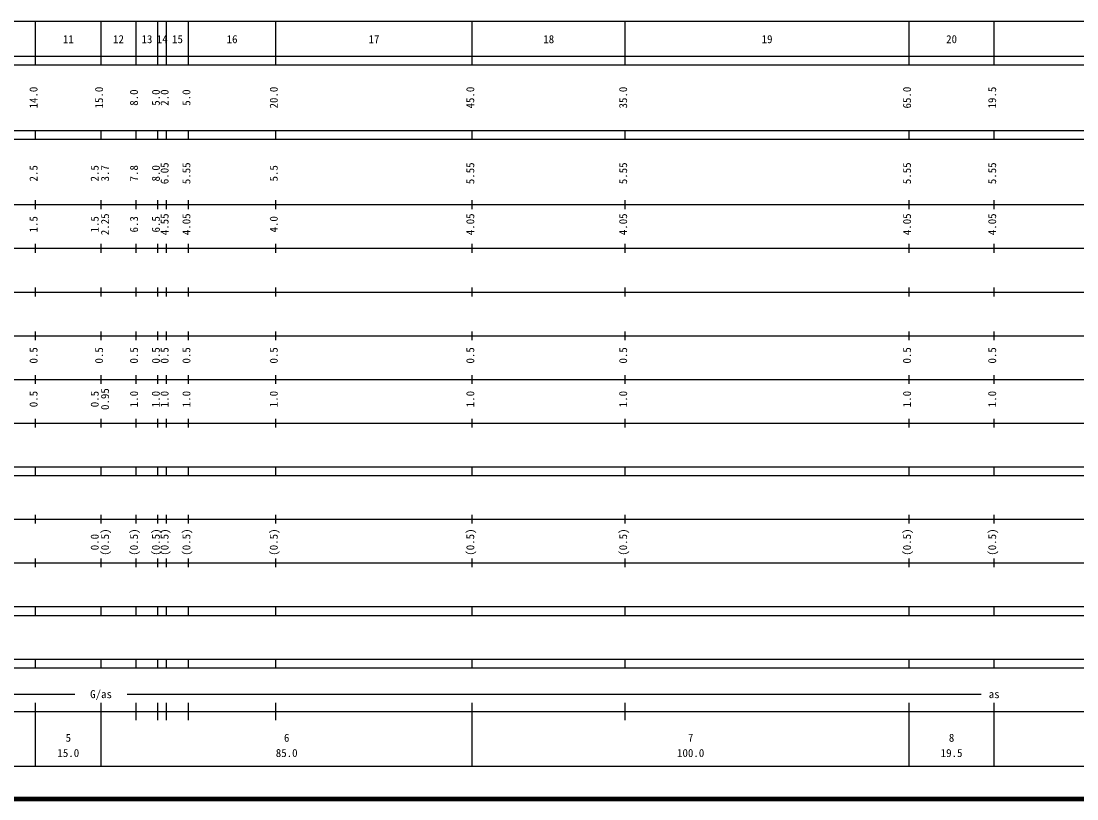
# Model space of a CAD drawing. Units: millimetres, scale not verified. Extents: x 40000 to 680000, y 20000 to 380000.
# Drawn here: x 264694 to 506439, y 20000 to 198000 of the extents above; entities that cross this region are included whole.
import ezdxf
from ezdxf.enums import TextEntityAlignment as Align

# ---------------------------------------------------------------- set-up
doc = ezdxf.new("R2010")
doc.units = ezdxf.units.MM
doc.header["$LTSCALE"] = 1000
doc.layers.add('M-TTL', color=2, linetype='Continuous', lineweight=140)
doc.layers.add('M-TTL-BAND', color=7, linetype='Continuous', lineweight=25)
doc.styles.add('ＭＳ ゴシック', font='')
doc.styles.get('ＭＳ ゴシック').set_extended_font_data('MS Gothic')

msp = doc.modelspace()

# ---------------------------------------------------------------- linework, layer by layer
at = {"layer": 'M-TTL'}
msp.add_line((40000, 20000), (680000, 20000), dxfattribs=at)
at = {"layer": 'M-TTL-BAND'}
for p, q in [((68000, 198000), (579000, 198000)), ((268000, 188000), (268000, 198000)), ((283000, 188000), (283000, 198000)), ((291000, 188000), (291000, 198000)), ((296000, 188000), (296000, 198000)), ((298000, 188000), (298000, 198000)), ((303000, 188000), (303000, 198000)), ((323000, 188000), (323000, 198000)), ((368000, 188000), (368000, 198000)), ((403000, 188000), (403000, 198000)), ((468000, 188000), (468000, 198000)), ((487500, 188000), (487500, 198000)), ((40000, 190000), (579000, 190000)), ((40000, 188000), (579000, 188000)), ((40000, 173000), (579000, 173000)), ((268000, 171000), (268000, 173000)), ((283000, 171000), (283000, 173000)), ((291000, 171000), (291000, 173000)), ((296000, 171000), (296000, 173000)), ((298000, 171000), (298000, 173000)), ((303000, 171000), (303000, 173000)), ((323000, 171000), (323000, 173000)), ((368000, 171000), (368000, 173000)), ((403000, 171000), (403000, 173000)), ((468000, 171000), (468000, 173000)), ((487500, 171000), (487500, 173000)), ((40000, 171000), (579000, 171000)), ((40000, 156000), (579000, 156000)), ((268000, 155000), (268000, 157000)), ((283000, 155000), (283000, 157000)), ((291000, 155000), (291000, 157000)), ((296000, 155000), (296000, 157000)), ((298000, 155000), (298000, 157000)), ((303000, 155000), (303000, 157000)), ((323000, 155000), (323000, 157000)), ((368000, 155000), (368000, 157000)), ((403000, 155000), (403000, 157000)), ((468000, 155000), (468000, 157000)), ((487500, 155000), (487500, 157000)), ((46000, 146000), (579000, 146000)), ((268000, 145000), (268000, 147000)), ((283000, 145000), (283000, 147000)), ((291000, 145000), (291000, 147000)), ((296000, 145000), (296000, 147000)), ((298000, 145000), (298000, 147000)), ((303000, 145000), (303000, 147000)), ((323000, 145000), (323000, 147000)), ((368000, 145000), (368000, 147000)), ((403000, 145000), (403000, 147000)), ((468000, 145000), (468000, 147000)), ((487500, 145000), (487500, 147000)), ((52000, 136000), (579000, 136000)), ((268000, 135000), (268000, 137000)), ((283000, 135000), (283000, 137000)), ((291000, 135000), (291000, 137000)), ((296000, 135000), (296000, 137000)), ((298000, 135000), (298000, 137000)), ((303000, 135000), (303000, 137000)), ((323000, 135000), (323000, 137000)), ((368000, 135000), (368000, 137000)), ((403000, 135000), (403000, 137000)), ((468000, 135000), (468000, 137000)), ((487500, 135000), (487500, 137000)), ((46000, 126000), (579000, 126000)), ((268000, 125000), (268000, 127000)), ((283000, 125000), (283000, 127000)), ((291000, 125000), (291000, 127000)), ((296000, 125000), (296000, 127000)), ((298000, 125000), (298000, 127000)), ((303000, 125000), (303000, 127000)), ((323000, 125000), (323000, 127000)), ((368000, 125000), (368000, 127000)), ((403000, 125000), (403000, 127000)), ((468000, 125000), (468000, 127000)), ((487500, 125000), (487500, 127000)), ((268000, 115000), (268000, 117000)), ((283000, 115000), (283000, 117000)), ((291000, 115000), (291000, 117000)), ((296000, 115000), (296000, 117000)), ((298000, 115000), (298000, 117000)), ((303000, 115000), (303000, 117000)), ((323000, 115000), (323000, 117000)), ((368000, 115000), (368000, 117000)), ((403000, 115000), (403000, 117000)), ((468000, 115000), (468000, 117000)), ((487500, 115000), (487500, 117000)), ((52000, 116000), (579000, 116000)), ((268000, 105000), (268000, 107000)), ((283000, 105000), (283000, 107000)), ((291000, 105000), (291000, 107000)), ((296000, 105000), (296000, 107000)), ((298000, 105000), (298000, 107000)), ((303000, 105000), (303000, 107000)), ((323000, 105000), (323000, 107000)), ((368000, 105000), (368000, 107000)), ((403000, 105000), (403000, 107000)), ((468000, 105000), (468000, 107000)), ((487500, 105000), (487500, 107000)), ((46000, 106000), (579000, 106000)), ((40000, 96000), (579000, 96000)), ((268000, 94000), (268000, 96000)), ((283000, 94000), (283000, 96000)), ((291000, 94000), (291000, 96000)), ((296000, 94000), (296000, 96000)), ((298000, 94000), (298000, 96000)), ((303000, 94000), (303000, 96000)), ((323000, 94000), (323000, 96000)), ((368000, 94000), (368000, 96000)), ((403000, 94000), (403000, 96000)), ((468000, 94000), (468000, 96000)), ((487500, 94000), (487500, 96000)), ((40000, 94000), (579000, 94000)), ((268000, 83000), (268000, 85000)), ((283000, 83000), (283000, 85000)), ((291000, 83000), (291000, 85000)), ((296000, 83000), (296000, 85000)), ((298000, 83000), (298000, 85000)), ((303000, 83000), (303000, 85000)), ((323000, 83000), (323000, 85000)), ((368000, 83000), (368000, 85000)), ((403000, 83000), (403000, 85000)), ((468000, 83000), (468000, 85000)), ((487500, 83000), (487500, 85000)), ((49000, 84000), (579000, 84000)), ((268000, 73000), (268000, 75000)), ((283000, 73000), (283000, 75000)), ((291000, 73000), (291000, 75000)), ((296000, 73000), (296000, 75000)), ((298000, 73000), (298000, 75000)), ((303000, 73000), (303000, 75000)), ((323000, 73000), (323000, 75000)), ((368000, 73000), (368000, 75000)), ((403000, 73000), (403000, 75000)), ((468000, 73000), (468000, 75000)), ((487500, 73000), (487500, 75000)), ((40000, 74000), (579000, 74000)), ((40000, 64000), (579000, 64000)), ((268000, 62000), (268000, 64000)), ((283000, 62000), (283000, 64000)), ((291000, 62000), (291000, 64000)), ((296000, 62000), (296000, 64000)), ((298000, 62000), (298000, 64000)), ((303000, 62000), (303000, 64000)), ((323000, 62000), (323000, 64000)), ((368000, 62000), (368000, 64000)), ((403000, 62000), (403000, 64000)), ((468000, 62000), (468000, 64000)), ((487500, 62000), (487500, 64000)), ((40000, 62000), (579000, 62000)), ((40000, 52000), (579000, 52000)), ((268000, 50000), (268000, 52000)), ((283000, 50000), (283000, 52000)), ((291000, 50000), (291000, 52000)), ((296000, 50000), (296000, 52000)), ((298000, 50000), (298000, 52000)), ((303000, 50000), (303000, 52000)), ((323000, 50000), (323000, 52000)), ((368000, 50000), (368000, 52000)), ((403000, 50000), (403000, 52000)), ((468000, 50000), (468000, 52000)), ((487500, 50000), (487500, 52000)), ((40000, 50000), (579000, 50000)), ((69500, 44000), (277000, 44000)), ((289000, 44000), (484500, 44000)), ((268000, 27500), (268000, 42000)), ((283000, 27500), (283000, 42000)), ((291000, 38000), (291000, 42000)), ((296000, 38000), (296000, 42000)), ((298000, 38000), (298000, 42000)), ((303000, 38000), (303000, 42000)), ((323000, 38000), (323000, 42000)), ((368000, 27500), (368000, 42000)), ((403000, 38000), (403000, 42000)), ((468000, 27500), (468000, 42000)), ((487500, 27500), (487500, 42000)), ((40000, 40000), (579000, 40000)), ((68000, 27500), (579000, 27500))]:
    msp.add_line(p, q, dxfattribs=at)

# ---------------------------------------------------------------- texts
at = {"layer": 'M-TTL-BAND', "style": 'ＭＳ ゴシック'}
for s, p in [('11', (275500, 192405)), ('12', (287000, 192405)), ('13', (293500, 192405)), ('14', (297000, 192405)), ('15', (300500, 192405)), ('16', (313000, 192405)), ('17', (345500, 192405)), ('18', (385500, 192405)), ('19', (435500, 192405)), ('20', (477750, 192405)), ('G/as', (283000, 42500)), ('as', (487500, 42500)), ('5', (275500, 32523)), ('6', (325500, 32523)), ('7', (418000, 32523)), ('8', (477750, 32523)), ('15.0', (275500, 29033)), ('85.0', (325500, 29033)), ('100.0', (418000, 29033)), ('19.5', (477750, 29033))]:
    msp.add_text(s, height=1833, dxfattribs=at).set_placement(p, align=Align.BOTTOM_CENTER)
for s, p in [('14.0', (269000, 180500)), ('15.0', (284000, 180500)), ('8.0', (292000, 180500)), ('5.0', (297000, 180500)), ('2.0', (299000, 180500)), ('5.0', (304000, 180500)), ('20.0', (324000, 180500)), ('45.0', (369000, 180500)), ('35.0', (404000, 180500)), ('65.0', (469000, 180500)), ('19.5', (488500, 180500)), ('2.5', (269000, 163174)), ('2.5', (283000, 163174)), ('3.7', (285370, 163174)), ('7.8', (292000, 163174)), ('8.0', (297000, 163174)), ('6.05', (299000, 163174)), ('5.55', (304000, 163174)), ('5.5', (324000, 163174)), ('5.55', (369000, 163174)), ('5.55', (404000, 163174)), ('5.55', (469000, 163174)), ('5.55', (488500, 163174)), ('1.5', (269000, 151500)), ('1.5', (283000, 151500)), ('2.25', (285370, 151500)), ('6.3', (292000, 151500)), ('6.5', (297000, 151500)), ('4.55', (299000, 151500)), ('4.05', (304000, 151500)), ('4.0', (324000, 151500)), ('4.05', (369000, 151500)), ('4.05', (404000, 151500)), ('4.05', (469000, 151500)), ('4.05', (488500, 151500)), ('0.5', (269000, 121500)), ('0.5', (284000, 121500)), ('0.5', (292000, 121500)), ('0.5', (297000, 121500)), ('0.5', (299000, 121500)), ('0.5', (304000, 121500)), ('0.5', (324000, 121500)), ('0.5', (369000, 121500)), ('0.5', (404000, 121500)), ('0.5', (469000, 121500)), ('0.5', (488500, 121500)), ('0.95', (285370, 111500)), ('0.5', (269000, 111500)), ('0.5', (283000, 111500)), ('1.0', (292000, 111500)), ('1.0', (297000, 111500)), ('1.0', (299000, 111500)), ('1.0', (304000, 111500)), ('1.0', (324000, 111500)), ('1.0', (369000, 111500)), ('1.0', (404000, 111500)), ('1.0', (469000, 111500)), ('1.0', (488500, 111500)), ('0.0', (283000, 78764)), ('(0.5)', (285370, 78764)), ('(0.5)', (292000, 78764)), ('(0.5)', (297000, 78764)), ('(0.5)', (299000, 78764)), ('(0.5)', (304000, 78764)), ('(0.5)', (324000, 78764)), ('(0.5)', (369000, 78764)), ('(0.5)', (404000, 78764)), ('(0.5)', (469000, 78764)), ('(0.5)', (488500, 78764))]:
    msp.add_text(s, height=1833, rotation=90, dxfattribs=at).set_placement(p, align=Align.BOTTOM_CENTER)

doc.saveas('drawing.dxf')
